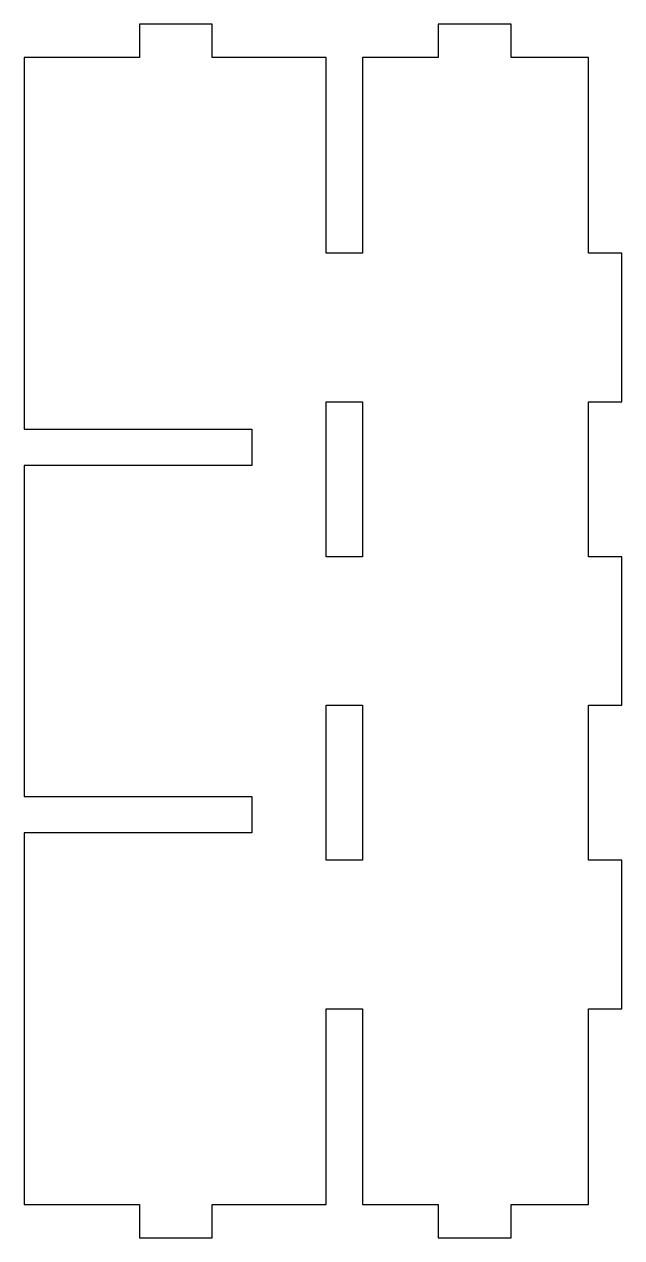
# Model space of a CAD drawing. Header units: inches. Extents: x 2.56 to 6.5, y -4 to 4.
import ezdxf

# ---------------------------------------------------------------- set-up
doc = ezdxf.new("R2010")
doc.units = ezdxf.units.IN
doc.layers.get('0').update_dxf_attribs({"linetype": 'CONTINUOUS'})

msp = doc.modelspace()

# ---------------------------------------------------------------- linework, layer by layer
for points in [[(4.06, 1.09), (2.56, 1.09), (2.56, -1.09), (4.06, -1.09), (4.06, -1.33), (2.56, -1.33), (2.56, -3.78), (3.32, -3.78), (3.32, -4), (3.8, -4), (3.8, -3.78), (4.55, -3.78), (4.55, -2.49), (4.79, -2.49), (4.79, -3.78), (5.29, -3.78), (5.29, -4), (5.77, -4), (5.77, -3.78), (6.28, -3.78), (6.28, -2.49), (6.5, -2.49), (6.5, -1.51), (6.28, -1.51), (6.28, -0.49), (6.5, -0.49), (6.5, 0.49), (6.28, 0.49), (6.28, 1.51), (6.5, 1.51), (6.5, 2.49), (6.28, 2.49), (6.28, 3.78), (5.77, 3.78), (5.77, 4), (5.29, 4), (5.29, 3.78), (4.79, 3.78), (4.79, 2.49), (4.55, 2.49), (4.55, 3.78), (3.8, 3.78), (3.8, 4), (3.32, 4), (3.32, 3.78), (2.56, 3.78), (2.56, 1.33), (4.06, 1.33)], [(4.55, 1.51), (4.79, 1.51), (4.79, 0.49), (4.55, 0.49)], [(4.55, -0.49), (4.79, -0.49), (4.79, -1.51), (4.55, -1.51)]]:
    msp.add_lwpolyline(points, close=True)

doc.saveas('drawing.dxf')
